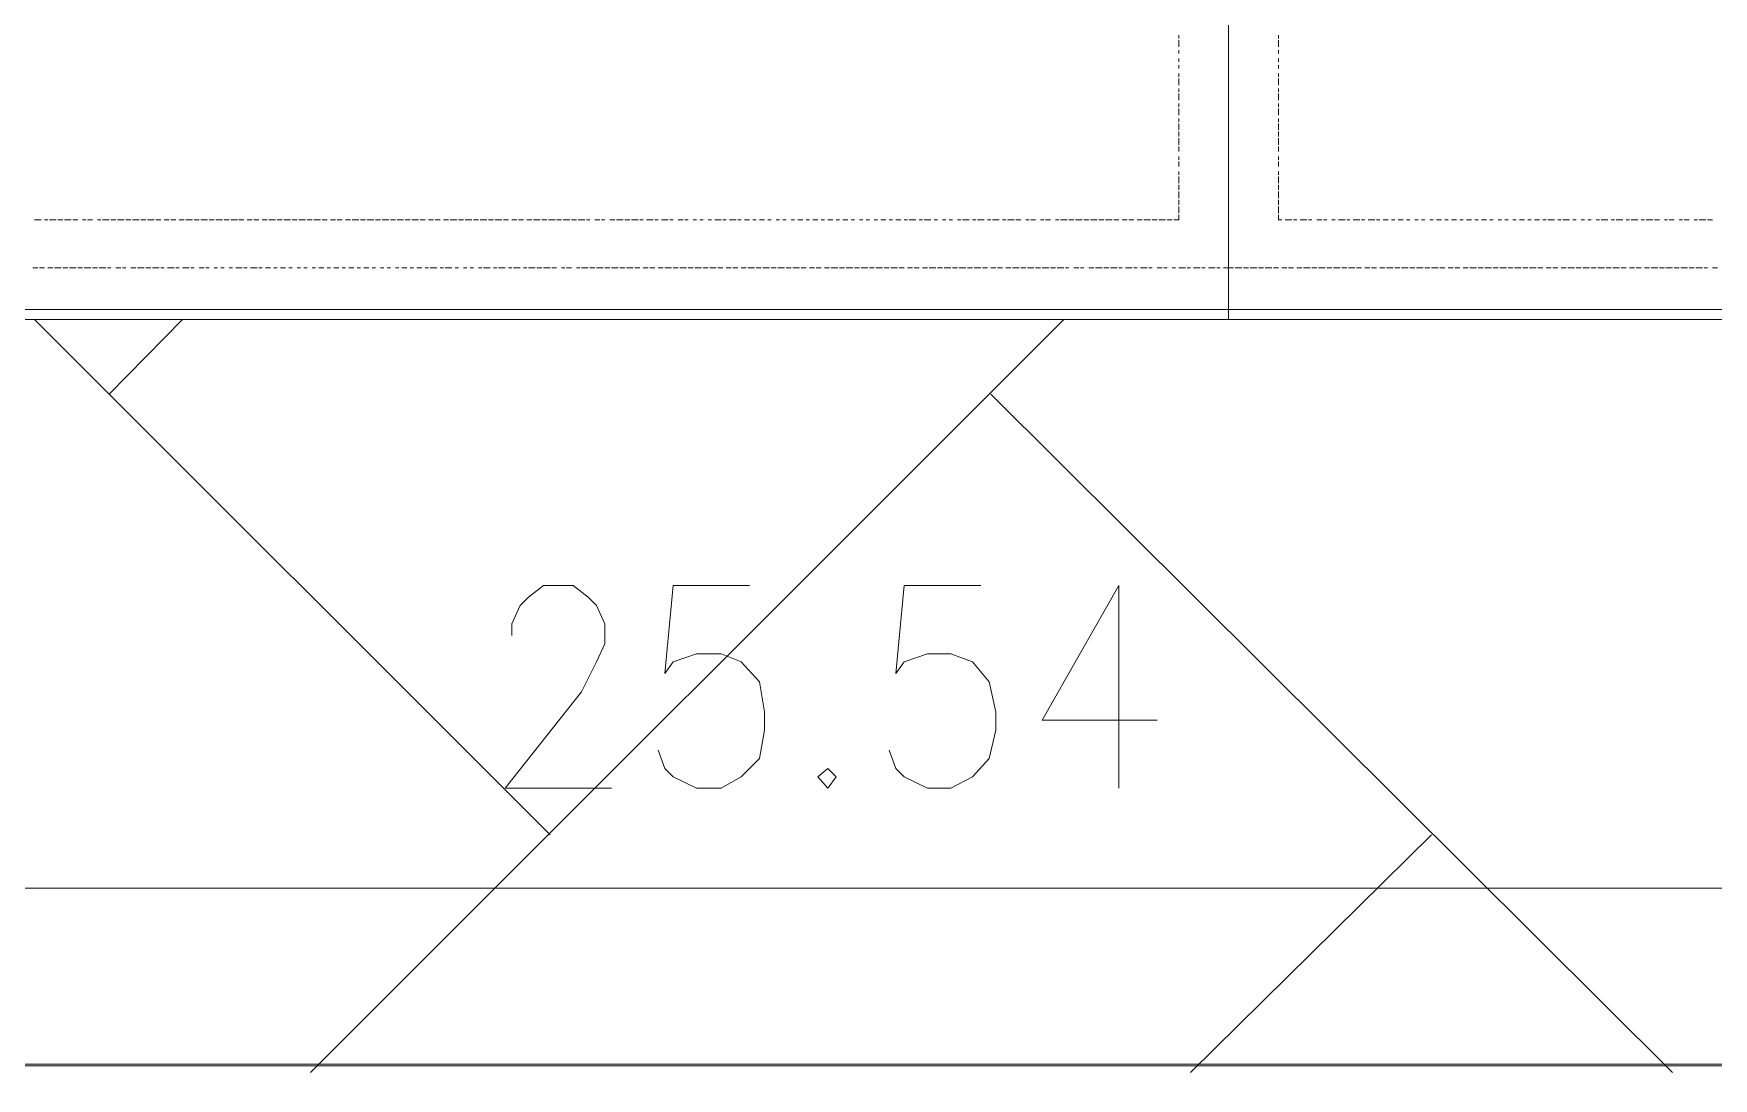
# Model space of a CAD drawing. Header units: millimetres. Extents: x 2928 to 3112, y 1220 to 1280.
# Drawn here: x 2969.364 to 2971.048, y 1264.538 to 1265.586 of the extents above; entities that cross this region are included whole.
import ezdxf

# ---------------------------------------------------------------- set-up
doc = ezdxf.new("R2010")
doc.units = ezdxf.units.MM

msp = doc.modelspace()

# ---------------------------------------------------------------- linework, layer by layer
at = {"color": 7, "linetype": 'Continuous', "lineweight": 20, "true_color": 0x000007}
for points in [[(2970.56174, 1265.75397), (2968.54671, 1265.75397), (2968.54671, 1265.29896), (2970.56174, 1265.29896)], [(2972.57843, 1265.75397), (2970.56174, 1265.75397), (2970.56174, 1265.29896), (2972.57843, 1265.29896)], [(2970.16006, 1264.84896), (2970.15006, 1264.84062), (2970.16006, 1264.82896), (2970.1684, 1264.84062)]]:
    msp.add_lwpolyline(points, close=True, dxfattribs=at)
at = {"color": 252, "linetype": 'Continuous', "lineweight": 13, "true_color": 0x989898}
for points in [[(2970.51173, 1265.58064), (2970.51173, 1265.58397), (2970.51173, 1265.58397)], [(2970.61174, 1265.58397), (2970.61174, 1265.58064), (2970.61174, 1265.58064)], [(2970.51173, 1265.5723), (2970.51173, 1265.57897), (2970.51173, 1265.57897)], [(2970.51173, 1265.56564), (2970.51173, 1265.56897), (2970.51173, 1265.56897)], [(2970.61174, 1265.57897), (2970.61174, 1265.5723), (2970.61174, 1265.5723)], [(2970.61174, 1265.56897), (2970.61174, 1265.56564), (2970.61174, 1265.56564)], [(2970.51173, 1265.5573), (2970.51173, 1265.56063), (2970.51173, 1265.56063)], [(2970.51173, 1265.55063), (2970.51173, 1265.55397), (2970.51173, 1265.55397)], [(2970.61174, 1265.56063), (2970.61174, 1265.5573), (2970.61174, 1265.5573)], [(2970.61174, 1265.55397), (2970.61174, 1265.55063), (2970.61174, 1265.55063)], [(2970.51173, 1265.5423), (2970.51173, 1265.54563), (2970.51173, 1265.54563)], [(2970.51173, 1265.53397), (2970.51173, 1265.54063), (2970.51173, 1265.54063)], [(2970.61174, 1265.54563), (2970.61174, 1265.5423), (2970.61174, 1265.5423)], [(2970.61174, 1265.54063), (2970.61174, 1265.53397), (2970.61174, 1265.53397)], [(2970.51173, 1265.5273), (2970.51173, 1265.53063), (2970.51173, 1265.53063)], [(2970.51173, 1265.51897), (2970.51173, 1265.52563), (2970.51173, 1265.52563)], [(2970.51173, 1265.5123), (2970.51173, 1265.51563), (2970.51173, 1265.51563)], [(2970.61174, 1265.53063), (2970.61174, 1265.5273), (2970.61174, 1265.5273)], [(2970.61174, 1265.52563), (2970.61174, 1265.51897), (2970.61174, 1265.51897)], [(2970.61174, 1265.51563), (2970.61174, 1265.5123), (2970.61174, 1265.5123)], [(2970.51173, 1265.50397), (2970.51173, 1265.51063), (2970.51173, 1265.51063)], [(2970.51173, 1265.4973), (2970.51173, 1265.50063), (2970.51173, 1265.50063)], [(2970.61174, 1265.51063), (2970.61174, 1265.50397), (2970.61174, 1265.50397)], [(2970.61174, 1265.50063), (2970.61174, 1265.4973), (2970.61174, 1265.4973)], [(2970.51173, 1265.48897), (2970.51173, 1265.49563), (2970.51173, 1265.49563)], [(2970.51173, 1265.4823), (2970.51173, 1265.4873), (2970.51173, 1265.4873)], [(2970.61174, 1265.49563), (2970.61174, 1265.48897), (2970.61174, 1265.48897)], [(2970.61174, 1265.4873), (2970.61174, 1265.4823), (2970.61174, 1265.4823)], [(2970.51173, 1265.47397), (2970.51173, 1265.48063), (2970.51173, 1265.48063)], [(2970.51173, 1265.4673), (2970.51173, 1265.4723), (2970.51173, 1265.4723)], [(2970.61174, 1265.48063), (2970.61174, 1265.47397), (2970.61174, 1265.47397)], [(2970.61174, 1265.4723), (2970.61174, 1265.4673), (2970.61174, 1265.4673)], [(2970.51173, 1265.45897), (2970.51173, 1265.4623), (2970.51173, 1265.4623)], [(2970.51173, 1265.4523), (2970.51173, 1265.4573), (2970.51173, 1265.4573)], [(2970.51173, 1265.44397), (2970.51173, 1265.4473), (2970.51173, 1265.4473)], [(2970.61174, 1265.4623), (2970.61174, 1265.45897), (2970.61174, 1265.45897)], [(2970.61174, 1265.4573), (2970.61174, 1265.4523), (2970.61174, 1265.4523)], [(2970.61174, 1265.4473), (2970.61174, 1265.44397), (2970.61174, 1265.44397)], [(2970.51173, 1265.43563), (2970.51173, 1265.4423), (2970.51173, 1265.4423)], [(2970.51173, 1265.42897), (2970.51173, 1265.43397), (2970.51173, 1265.43397)], [(2970.61174, 1265.4423), (2970.61174, 1265.43563), (2970.61174, 1265.43563)], [(2970.61174, 1265.43397), (2970.61174, 1265.42897), (2970.61174, 1265.42897)], [(2970.51173, 1265.42063), (2970.51173, 1265.4273), (2970.51173, 1265.4273)], [(2970.51173, 1265.41397), (2970.51173, 1265.41897), (2970.51173, 1265.41897)], [(2970.61174, 1265.4273), (2970.61174, 1265.42063), (2970.61174, 1265.42063)], [(2970.61174, 1265.41897), (2970.61174, 1265.41397), (2970.61174, 1265.41397)], [(2969.36505, 1265.39897), (2969.37172, 1265.39897), (2969.37172, 1265.39897)], [(2969.37505, 1265.39897), (2969.37838, 1265.39897), (2969.37838, 1265.39897)], [(2969.38005, 1265.39897), (2969.38672, 1265.39897), (2969.38672, 1265.39897)], [(2969.38838, 1265.39897), (2969.39338, 1265.39897), (2969.39338, 1265.39897)], [(2969.39505, 1265.39897), (2969.40172, 1265.39897), (2969.40172, 1265.39897)], [(2969.40339, 1265.39897), (2969.40839, 1265.39897), (2969.40839, 1265.39897)], [(2969.41339, 1265.39897), (2969.41672, 1265.39897), (2969.41672, 1265.39897)], [(2969.41839, 1265.39897), (2969.42339, 1265.39897), (2969.42339, 1265.39897)], [(2969.42839, 1265.39897), (2969.43172, 1265.39897), (2969.43172, 1265.39897)], [(2969.43339, 1265.39897), (2969.44005, 1265.39897), (2969.44005, 1265.39897)], [(2969.44172, 1265.39897), (2969.44672, 1265.39897), (2969.44672, 1265.39897)], [(2969.44839, 1265.39897), (2969.45505, 1265.39897), (2969.45505, 1265.39897)], [(2969.45672, 1265.39897), (2969.46172, 1265.39897), (2969.46172, 1265.39897)], [(2969.46339, 1265.39897), (2969.47005, 1265.39897), (2969.47005, 1265.39897)], [(2969.47172, 1265.39897), (2969.47672, 1265.39897), (2969.47672, 1265.39897)], [(2969.47839, 1265.39897), (2969.48505, 1265.39897), (2969.48505, 1265.39897)], [(2969.48672, 1265.39897), (2969.49172, 1265.39897), (2969.49172, 1265.39897)], [(2969.49505, 1265.39897), (2969.50005, 1265.39897), (2969.50005, 1265.39897)], [(2969.50172, 1265.39897), (2969.50672, 1265.39897), (2969.50672, 1265.39897)], [(2969.51005, 1265.39897), (2969.51505, 1265.39897), (2969.51505, 1265.39897)], [(2969.51672, 1265.39897), (2969.52339, 1265.39897), (2969.52339, 1265.39897)], [(2969.52505, 1265.39897), (2969.53005, 1265.39897), (2969.53005, 1265.39897)], [(2969.53172, 1265.39897), (2969.53839, 1265.39897), (2969.53839, 1265.39897)], [(2969.54005, 1265.39897), (2969.54505, 1265.39897), (2969.54505, 1265.39897)], [(2969.54672, 1265.39897), (2969.55339, 1265.39897), (2969.55339, 1265.39897)], [(2969.55505, 1265.39897), (2969.56005, 1265.39897), (2969.56005, 1265.39897)], [(2969.56172, 1265.39897), (2969.56839, 1265.39897), (2969.56839, 1265.39897)], [(2969.57005, 1265.39897), (2969.57505, 1265.39897), (2969.57505, 1265.39897)], [(2969.57839, 1265.39897), (2969.58339, 1265.39897), (2969.58339, 1265.39897)], [(2969.58505, 1265.39897), (2969.59005, 1265.39897), (2969.59005, 1265.39897)], [(2969.59339, 1265.39897), (2969.59839, 1265.39897), (2969.59839, 1265.39897)], [(2969.60005, 1265.39897), (2969.60672, 1265.39897), (2969.60672, 1265.39897)], [(2969.60839, 1265.39897), (2969.61339, 1265.39897), (2969.61339, 1265.39897)], [(2969.61505, 1265.39897), (2969.62172, 1265.39897), (2969.62172, 1265.39897)], [(2969.62339, 1265.39897), (2969.62839, 1265.39897), (2969.62839, 1265.39897)], [(2969.63006, 1265.39897), (2969.63672, 1265.39897), (2969.63672, 1265.39897)], [(2969.63839, 1265.39897), (2969.64339, 1265.39897), (2969.64339, 1265.39897)], [(2969.64506, 1265.39897), (2969.65172, 1265.39897), (2969.65172, 1265.39897)], [(2969.65339, 1265.39897), (2969.65839, 1265.39897), (2969.65839, 1265.39897)], [(2969.66172, 1265.39897), (2969.66672, 1265.39897), (2969.66672, 1265.39897)], [(2969.66839, 1265.39897), (2969.67339, 1265.39897), (2969.67339, 1265.39897)], [(2969.67672, 1265.39897), (2969.68172, 1265.39897), (2969.68172, 1265.39897)], [(2969.68339, 1265.39897), (2969.69006, 1265.39897), (2969.69006, 1265.39897)], [(2969.69172, 1265.39897), (2969.69672, 1265.39897), (2969.69672, 1265.39897)], [(2969.69839, 1265.39897), (2969.70506, 1265.39897), (2969.70506, 1265.39897)], [(2969.70672, 1265.39897), (2969.71172, 1265.39897), (2969.71172, 1265.39897)], [(2969.71339, 1265.39897), (2969.72006, 1265.39897), (2969.72006, 1265.39897)], [(2969.72172, 1265.39897), (2969.72672, 1265.39897), (2969.72672, 1265.39897)], [(2969.72839, 1265.39897), (2969.73506, 1265.39897), (2969.73506, 1265.39897)], [(2969.73672, 1265.39897), (2969.74172, 1265.39897), (2969.74172, 1265.39897)], [(2969.74339, 1265.39897), (2969.75006, 1265.39897), (2969.75006, 1265.39897)], [(2969.75172, 1265.39897), (2969.75672, 1265.39897), (2969.75672, 1265.39897)], [(2969.76006, 1265.39897), (2969.76506, 1265.39897), (2969.76506, 1265.39897)], [(2969.76672, 1265.39897), (2969.77172, 1265.39897), (2969.77172, 1265.39897)], [(2969.77506, 1265.39897), (2969.78006, 1265.39897), (2969.78006, 1265.39897)], [(2969.78172, 1265.39897), (2969.78839, 1265.39897), (2969.78839, 1265.39897)], [(2969.79006, 1265.39897), (2969.79506, 1265.39897), (2969.79506, 1265.39897)], [(2969.79672, 1265.39897), (2969.80339, 1265.39897), (2969.80339, 1265.39897)], [(2969.80506, 1265.39897), (2969.81006, 1265.39897), (2969.81006, 1265.39897)], [(2969.81172, 1265.39897), (2969.81839, 1265.39897), (2969.81839, 1265.39897)], [(2969.82006, 1265.39897), (2969.82506, 1265.39897), (2969.82506, 1265.39897)], [(2969.82672, 1265.39897), (2969.83339, 1265.39897), (2969.83339, 1265.39897)], [(2969.83506, 1265.39897), (2969.84006, 1265.39897), (2969.84006, 1265.39897)], [(2969.84339, 1265.39897), (2969.84839, 1265.39897), (2969.84839, 1265.39897)], [(2969.85006, 1265.39897), (2969.85506, 1265.39897), (2969.85506, 1265.39897)], [(2969.85839, 1265.39897), (2969.86339, 1265.39897), (2969.86339, 1265.39897)], [(2969.86506, 1265.39897), (2969.87173, 1265.39897), (2969.87173, 1265.39897)], [(2969.87339, 1265.39897), (2969.87839, 1265.39897), (2969.87839, 1265.39897)], [(2969.88006, 1265.39897), (2969.88673, 1265.39897), (2969.88673, 1265.39897)], [(2969.88839, 1265.39897), (2969.89339, 1265.39897), (2969.89339, 1265.39897)], [(2969.89506, 1265.39897), (2969.90173, 1265.39897), (2969.90173, 1265.39897)], [(2969.90339, 1265.39897), (2969.90839, 1265.39897), (2969.90839, 1265.39897)], [(2969.91006, 1265.39897), (2969.91673, 1265.39897), (2969.91673, 1265.39897)], [(2969.91839, 1265.39897), (2969.92173, 1265.39897), (2969.92173, 1265.39897)], [(2969.92673, 1265.39897), (2969.93173, 1265.39897), (2969.93173, 1265.39897)], [(2969.93339, 1265.39897), (2969.93673, 1265.39897), (2969.93673, 1265.39897)], [(2969.94173, 1265.39897), (2969.94673, 1265.39897), (2969.94673, 1265.39897)], [(2969.94839, 1265.39897), (2969.95506, 1265.39897), (2969.95506, 1265.39897)], [(2969.95673, 1265.39897), (2969.96173, 1265.39897), (2969.96173, 1265.39897)], [(2969.96339, 1265.39897), (2969.97006, 1265.39897), (2969.97006, 1265.39897)], [(2969.97173, 1265.39897), (2969.97506, 1265.39897), (2969.97506, 1265.39897)], [(2969.97839, 1265.39897), (2969.98506, 1265.39897), (2969.98506, 1265.39897)], [(2969.98673, 1265.39897), (2969.99006, 1265.39897), (2969.99006, 1265.39897)], [(2969.99339, 1265.39897), (2970.00006, 1265.39897), (2970.00006, 1265.39897)], [(2970.00173, 1265.39897), (2970.00506, 1265.39897), (2970.00506, 1265.39897)], [(2970.01006, 1265.39897), (2970.01506, 1265.39897), (2970.01506, 1265.39897)], [(2970.01673, 1265.39897), (2970.02006, 1265.39897), (2970.02006, 1265.39897)], [(2970.02506, 1265.39897), (2970.02839, 1265.39897), (2970.02839, 1265.39897)], [(2970.03173, 1265.39897), (2970.03506, 1265.39897), (2970.03506, 1265.39897)], [(2970.04006, 1265.39897), (2970.04339, 1265.39897), (2970.04339, 1265.39897)], [(2970.04673, 1265.39897), (2970.05339, 1265.39897), (2970.05339, 1265.39897)], [(2970.05506, 1265.39897), (2970.05839, 1265.39897), (2970.05839, 1265.39897)], [(2970.06173, 1265.39897), (2970.06839, 1265.39897), (2970.06839, 1265.39897)], [(2970.07006, 1265.39897), (2970.07339, 1265.39897), (2970.07339, 1265.39897)], [(2970.07673, 1265.39897), (2970.08173, 1265.39897), (2970.08173, 1265.39897)], [(2970.08506, 1265.39897), (2970.08839, 1265.39897), (2970.08839, 1265.39897)], [(2970.09173, 1265.39897), (2970.09673, 1265.39897), (2970.09673, 1265.39897)], [(2970.10006, 1265.39897), (2970.1034, 1265.39897), (2970.1034, 1265.39897)], [(2970.1084, 1265.39897), (2970.11173, 1265.39897), (2970.11173, 1265.39897)], [(2970.11506, 1265.39897), (2970.1184, 1265.39897), (2970.1184, 1265.39897)], [(2970.1234, 1265.39897), (2970.12673, 1265.39897), (2970.12673, 1265.39897)], [(2970.13006, 1265.39897), (2970.13506, 1265.39897), (2970.13506, 1265.39897)], [(2970.1384, 1265.39897), (2970.14173, 1265.39897), (2970.14173, 1265.39897)], [(2970.14506, 1265.39897), (2970.15006, 1265.39897), (2970.15006, 1265.39897)], [(2970.1534, 1265.39897), (2970.15673, 1265.39897), (2970.15673, 1265.39897)], [(2970.16006, 1265.39897), (2970.16506, 1265.39897), (2970.16506, 1265.39897)], [(2970.1684, 1265.39897), (2970.17173, 1265.39897), (2970.17173, 1265.39897)], [(2970.17506, 1265.39897), (2970.18006, 1265.39897), (2970.18006, 1265.39897)], [(2970.1834, 1265.39897), (2970.18673, 1265.39897), (2970.18673, 1265.39897)], [(2970.19173, 1265.39897), (2970.19506, 1265.39897), (2970.19506, 1265.39897)], [(2970.1984, 1265.39897), (2970.20173, 1265.39897), (2970.20173, 1265.39897)], [(2970.20673, 1265.39897), (2970.21006, 1265.39897), (2970.21006, 1265.39897)], [(2970.2134, 1265.39897), (2970.2184, 1265.39897), (2970.2184, 1265.39897)], [(2970.22173, 1265.39897), (2970.22506, 1265.39897), (2970.22506, 1265.39897)], [(2970.2284, 1265.39897), (2970.2334, 1265.39897), (2970.2334, 1265.39897)], [(2970.23673, 1265.39897), (2970.24006, 1265.39897), (2970.24006, 1265.39897)], [(2970.24173, 1265.39897), (2970.2484, 1265.39897), (2970.2484, 1265.39897)], [(2970.25173, 1265.39897), (2970.25506, 1265.39897), (2970.25506, 1265.39897)], [(2970.25673, 1265.39897), (2970.2634, 1265.39897), (2970.2634, 1265.39897)], [(2970.26673, 1265.39897), (2970.27006, 1265.39897), (2970.27006, 1265.39897)], [(2970.27506, 1265.39897), (2970.2784, 1265.39897), (2970.2784, 1265.39897)], [(2970.28173, 1265.39897), (2970.28506, 1265.39897), (2970.28506, 1265.39897)], [(2970.29006, 1265.39897), (2970.2934, 1265.39897), (2970.2934, 1265.39897)], [(2970.29506, 1265.39897), (2970.30173, 1265.39897), (2970.30173, 1265.39897)], [(2970.30506, 1265.39897), (2970.3084, 1265.39897), (2970.3084, 1265.39897)], [(2970.31006, 1265.39897), (2970.31673, 1265.39897), (2970.31673, 1265.39897)], [(2970.32006, 1265.39897), (2970.3234, 1265.39897), (2970.3234, 1265.39897)], [(2970.32506, 1265.39897), (2970.33173, 1265.39897), (2970.33173, 1265.39897)], [(2970.33507, 1265.39897), (2970.3384, 1265.39897), (2970.3384, 1265.39897)], [(2970.34007, 1265.39897), (2970.34673, 1265.39897), (2970.34673, 1265.39897)], [(2970.3484, 1265.39897), (2970.3534, 1265.39897), (2970.3534, 1265.39897)], [(2970.3584, 1265.39897), (2970.36173, 1265.39897), (2970.36173, 1265.39897)], [(2970.3634, 1265.39897), (2970.3684, 1265.39897), (2970.3684, 1265.39897)], [(2970.3734, 1265.39897), (2970.37673, 1265.39897), (2970.37673, 1265.39897)], [(2970.3784, 1265.39897), (2970.3834, 1265.39897), (2970.3834, 1265.39897)], [(2970.3884, 1265.39897), (2970.39173, 1265.39897), (2970.39173, 1265.39897)], [(2970.3934, 1265.39897), (2970.40007, 1265.39897), (2970.40007, 1265.39897)], [(2970.40173, 1265.39897), (2970.40673, 1265.39897), (2970.40673, 1265.39897)], [(2970.4084, 1265.39897), (2970.41507, 1265.39897), (2970.41507, 1265.39897)], [(2970.41673, 1265.39897), (2970.42173, 1265.39897), (2970.42173, 1265.39897)], [(2970.4234, 1265.39897), (2970.43007, 1265.39897), (2970.43007, 1265.39897)], [(2970.43173, 1265.39897), (2970.43673, 1265.39897), (2970.43673, 1265.39897)], [(2970.4384, 1265.39897), (2970.44507, 1265.39897), (2970.44507, 1265.39897)], [(2970.44673, 1265.39897), (2970.45173, 1265.39897), (2970.45173, 1265.39897)], [(2970.45507, 1265.39897), (2970.46007, 1265.39897), (2970.46007, 1265.39897)], [(2970.46173, 1265.39897), (2970.46673, 1265.39897), (2970.46673, 1265.39897)], [(2970.47007, 1265.39897), (2970.47507, 1265.39897), (2970.47507, 1265.39897)], [(2970.47673, 1265.39897), (2970.4834, 1265.39897), (2970.4834, 1265.39897)], [(2970.48507, 1265.39897), (2970.49007, 1265.39897), (2970.49007, 1265.39897)], [(2970.49173, 1265.39897), (2970.4984, 1265.39897), (2970.4984, 1265.39897)], [(2970.50007, 1265.39897), (2970.50507, 1265.39897), (2970.50507, 1265.39897)], [(2970.50673, 1265.39897), (2970.51173, 1265.39897), (2970.51173, 1265.40397)], [(2970.51173, 1265.40563), (2970.51173, 1265.4123), (2970.51173, 1265.4123)], [(2970.61174, 1265.4123), (2970.61174, 1265.40563), (2970.61174, 1265.40563)], [(2970.61174, 1265.40397), (2970.61174, 1265.39897), (2970.61507, 1265.39897)], [(2970.6184, 1265.39897), (2970.62507, 1265.39897), (2970.62507, 1265.39897)], [(2970.62674, 1265.39897), (2970.63007, 1265.39897), (2970.63007, 1265.39897)], [(2970.6334, 1265.39897), (2970.64007, 1265.39897), (2970.64007, 1265.39897)], [(2970.64174, 1265.39897), (2970.64507, 1265.39897), (2970.64507, 1265.39897)], [(2970.65007, 1265.39897), (2970.65507, 1265.39897), (2970.65507, 1265.39897)], [(2970.65674, 1265.39897), (2970.66007, 1265.39897), (2970.66007, 1265.39897)], [(2970.66507, 1265.39897), (2970.6684, 1265.39897), (2970.6684, 1265.39897)], [(2970.67174, 1265.39897), (2970.6784, 1265.39897), (2970.6784, 1265.39897)], [(2970.68007, 1265.39897), (2970.6834, 1265.39897), (2970.6834, 1265.39897)], [(2970.68674, 1265.39897), (2970.6934, 1265.39897), (2970.6934, 1265.39897)], [(2970.69507, 1265.39897), (2970.6984, 1265.39897), (2970.6984, 1265.39897)], [(2970.70174, 1265.39897), (2970.7084, 1265.39897), (2970.7084, 1265.39897)], [(2970.71007, 1265.39897), (2970.7134, 1265.39897), (2970.7134, 1265.39897)], [(2970.71674, 1265.39897), (2970.72174, 1265.39897), (2970.72174, 1265.39897)], [(2970.72507, 1265.39897), (2970.7284, 1265.39897), (2970.7284, 1265.39897)], [(2970.73174, 1265.39897), (2970.73674, 1265.39897), (2970.73674, 1265.39897)], [(2970.74007, 1265.39897), (2970.7434, 1265.39897), (2970.7434, 1265.39897)], [(2970.7484, 1265.39897), (2970.75174, 1265.39897), (2970.75174, 1265.39897)], [(2970.75507, 1265.39897), (2970.7584, 1265.39897), (2970.7584, 1265.39897)], [(2970.7634, 1265.39897), (2970.76674, 1265.39897), (2970.76674, 1265.39897)], [(2970.77007, 1265.39897), (2970.77507, 1265.39897), (2970.77507, 1265.39897)], [(2970.7784, 1265.39897), (2970.78174, 1265.39897), (2970.78174, 1265.39897)], [(2970.78507, 1265.39897), (2970.79007, 1265.39897), (2970.79007, 1265.39897)], [(2970.7934, 1265.39897), (2970.79674, 1265.39897), (2970.79674, 1265.39897)], [(2970.80007, 1265.39897), (2970.80507, 1265.39897), (2970.80507, 1265.39897)], [(2970.80841, 1265.39897), (2970.81174, 1265.39897), (2970.81174, 1265.39897)], [(2970.81507, 1265.39897), (2970.82007, 1265.39897), (2970.82007, 1265.39897)], [(2970.82341, 1265.39897), (2970.82674, 1265.39897), (2970.82674, 1265.39897)], [(2970.83174, 1265.39897), (2970.83507, 1265.39897), (2970.83507, 1265.39897)], [(2970.83841, 1265.39897), (2970.84174, 1265.39897), (2970.84174, 1265.39897)], [(2970.84674, 1265.39897), (2970.85007, 1265.39897), (2970.85007, 1265.39897)], [(2970.85341, 1265.39897), (2970.85841, 1265.39897), (2970.85841, 1265.39897)], [(2970.86174, 1265.39897), (2970.86507, 1265.39897), (2970.86507, 1265.39897)], [(2970.86841, 1265.39897), (2970.87341, 1265.39897), (2970.87341, 1265.39897)], [(2970.87674, 1265.39897), (2970.88007, 1265.39897), (2970.88007, 1265.39897)], [(2970.88174, 1265.39897), (2970.88841, 1265.39897), (2970.88841, 1265.39897)], [(2970.89174, 1265.39897), (2970.89507, 1265.39897), (2970.89507, 1265.39897)], [(2970.89674, 1265.39897), (2970.90341, 1265.39897), (2970.90341, 1265.39897)], [(2970.90674, 1265.39897), (2970.91007, 1265.39897), (2970.91007, 1265.39897)], [(2970.91507, 1265.39897), (2970.91841, 1265.39897), (2970.91841, 1265.39897)], [(2970.92174, 1265.39897), (2970.92507, 1265.39897), (2970.92507, 1265.39897)], [(2970.93007, 1265.39897), (2970.93341, 1265.39897), (2970.93341, 1265.39897)], [(2970.93507, 1265.39897), (2970.94174, 1265.39897), (2970.94174, 1265.39897)], [(2970.94507, 1265.39897), (2970.94841, 1265.39897), (2970.94841, 1265.39897)], [(2970.95007, 1265.39897), (2970.95674, 1265.39897), (2970.95674, 1265.39897)], [(2970.96007, 1265.39897), (2970.96341, 1265.39897), (2970.96341, 1265.39897)], [(2970.96507, 1265.39897), (2970.97174, 1265.39897), (2970.97174, 1265.39897)], [(2970.97507, 1265.39897), (2970.97841, 1265.39897), (2970.97841, 1265.39897)], [(2970.98007, 1265.39897), (2970.98674, 1265.39897), (2970.98674, 1265.39897)], [(2970.98841, 1265.39897), (2970.99341, 1265.39897), (2970.99341, 1265.39897)], [(2970.99841, 1265.39897), (2971.00174, 1265.39897), (2971.00174, 1265.39897)], [(2971.00341, 1265.39897), (2971.00841, 1265.39897), (2971.00841, 1265.39897)], [(2971.01341, 1265.39897), (2971.01674, 1265.39897), (2971.01674, 1265.39897)], [(2971.01841, 1265.39897), (2971.02341, 1265.39897), (2971.02341, 1265.39897)], [(2971.02841, 1265.39897), (2971.03174, 1265.39897), (2971.03174, 1265.39897)], [(2971.03341, 1265.39897), (2971.04008, 1265.39897), (2971.04008, 1265.39897)], [(2971.04174, 1265.39897), (2971.04674, 1265.39897), (2971.04674, 1265.39897)], [(2969.36338, 1265.35063), (2969.36838, 1265.35063), (2969.36838, 1265.35063)], [(2969.37005, 1265.35063), (2969.37505, 1265.35063), (2969.37505, 1265.35063)], [(2969.37838, 1265.35063), (2969.38338, 1265.35063), (2969.38338, 1265.35063)], [(2969.38505, 1265.35063), (2969.39172, 1265.35063), (2969.39172, 1265.35063)], [(2969.39338, 1265.35063), (2969.39839, 1265.35063), (2969.39839, 1265.35063)], [(2969.40005, 1265.35063), (2969.40672, 1265.35063), (2969.40672, 1265.35063)], [(2969.40839, 1265.35063), (2969.41339, 1265.35063), (2969.41339, 1265.35063)], [(2969.41505, 1265.35063), (2969.42172, 1265.35063), (2969.42172, 1265.35063)], [(2969.42339, 1265.35063), (2969.42839, 1265.35063), (2969.42839, 1265.35063)], [(2969.43005, 1265.35063), (2969.43672, 1265.35063), (2969.43672, 1265.35063)], [(2969.43839, 1265.35063), (2969.44172, 1265.35063), (2969.44172, 1265.35063)], [(2969.44672, 1265.35063), (2969.45172, 1265.35063), (2969.45172, 1265.35063)], [(2969.45339, 1265.35063), (2969.45672, 1265.35063), (2969.45672, 1265.35063)], [(2969.46172, 1265.35063), (2969.46672, 1265.35063), (2969.46672, 1265.35063)], [(2969.46839, 1265.35063), (2969.47505, 1265.35063), (2969.47505, 1265.35063)], [(2969.47672, 1265.35063), (2969.48172, 1265.35063), (2969.48172, 1265.35063)], [(2969.48339, 1265.35063), (2969.49005, 1265.35063), (2969.49005, 1265.35063)], [(2969.49172, 1265.35063), (2969.49505, 1265.35063), (2969.49505, 1265.35063)], [(2969.49839, 1265.35063), (2969.50505, 1265.35063), (2969.50505, 1265.35063)], [(2969.50672, 1265.35063), (2969.51005, 1265.35063), (2969.51005, 1265.35063)], [(2969.51339, 1265.35063), (2969.52005, 1265.35063), (2969.52005, 1265.35063)], [(2969.52172, 1265.35063), (2969.52505, 1265.35063), (2969.52505, 1265.35063)], [(2969.53005, 1265.35063), (2969.53505, 1265.35063), (2969.53505, 1265.35063)], [(2969.53672, 1265.35063), (2969.54005, 1265.35063), (2969.54005, 1265.35063)], [(2969.54505, 1265.35063), (2969.54839, 1265.35063), (2969.54839, 1265.35063)], [(2969.55172, 1265.35063), (2969.55505, 1265.35063), (2969.55505, 1265.35063)], [(2969.56005, 1265.35063), (2969.56339, 1265.35063), (2969.56339, 1265.35063)], [(2969.56672, 1265.35063), (2969.57339, 1265.35063), (2969.57339, 1265.35063)], [(2969.57505, 1265.35063), (2969.57839, 1265.35063), (2969.57839, 1265.35063)], [(2969.58172, 1265.35063), (2969.58839, 1265.35063), (2969.58839, 1265.35063)], [(2969.59005, 1265.35063), (2969.59339, 1265.35063), (2969.59339, 1265.35063)], [(2969.59672, 1265.35063), (2969.60172, 1265.35063), (2969.60172, 1265.35063)], [(2969.60505, 1265.35063), (2969.60839, 1265.35063), (2969.60839, 1265.35063)], [(2969.61172, 1265.35063), (2969.61672, 1265.35063), (2969.61672, 1265.35063)], [(2969.62005, 1265.35063), (2969.62339, 1265.35063), (2969.62339, 1265.35063)], [(2969.62839, 1265.35063), (2969.63172, 1265.35063), (2969.63172, 1265.35063)], [(2969.63506, 1265.35063), (2969.63839, 1265.35063), (2969.63839, 1265.35063)], [(2969.64339, 1265.35063), (2969.64672, 1265.35063), (2969.64672, 1265.35063)], [(2969.65006, 1265.35063), (2969.65506, 1265.35063), (2969.65506, 1265.35063)], [(2969.65839, 1265.35063), (2969.66172, 1265.35063), (2969.66172, 1265.35063)], [(2969.66506, 1265.35063), (2969.67006, 1265.35063), (2969.67006, 1265.35063)], [(2969.67339, 1265.35063), (2969.67672, 1265.35063), (2969.67672, 1265.35063)], [(2969.68006, 1265.35063), (2969.68506, 1265.35063), (2969.68506, 1265.35063)], [(2969.68839, 1265.35063), (2969.69172, 1265.35063), (2969.69172, 1265.35063)], [(2969.69506, 1265.35063), (2969.70006, 1265.35063), (2969.70006, 1265.35063)], [(2969.70339, 1265.35063), (2969.70672, 1265.35063), (2969.70672, 1265.35063)], [(2969.71172, 1265.35063), (2969.71506, 1265.35063), (2969.71506, 1265.35063)], [(2969.71839, 1265.35063), (2969.72172, 1265.35063), (2969.72172, 1265.35063)], [(2969.72672, 1265.35063), (2969.73006, 1265.35063), (2969.73006, 1265.35063)], [(2969.73339, 1265.35063), (2969.73839, 1265.35063), (2969.73839, 1265.35063)], [(2969.74172, 1265.35063), (2969.74506, 1265.35063), (2969.74506, 1265.35063)], [(2969.74839, 1265.35063), (2969.75339, 1265.35063), (2969.75339, 1265.35063)], [(2969.75672, 1265.35063), (2969.76006, 1265.35063), (2969.76006, 1265.35063)], [(2969.76172, 1265.35063), (2969.76839, 1265.35063), (2969.76839, 1265.35063)], [(2969.77172, 1265.35063), (2969.77506, 1265.35063), (2969.77506, 1265.35063)], [(2969.77672, 1265.35063), (2969.78339, 1265.35063), (2969.78339, 1265.35063)], [(2969.78672, 1265.35063), (2969.79006, 1265.35063), (2969.79006, 1265.35063)], [(2969.79506, 1265.35063), (2969.79839, 1265.35063), (2969.79839, 1265.35063)], [(2969.80172, 1265.35063), (2969.80506, 1265.35063), (2969.80506, 1265.35063)], [(2969.81006, 1265.35063), (2969.81339, 1265.35063), (2969.81339, 1265.35063)], [(2969.81506, 1265.35063), (2969.82172, 1265.35063), (2969.82172, 1265.35063)], [(2969.82506, 1265.35063), (2969.82839, 1265.35063), (2969.82839, 1265.35063)], [(2969.83006, 1265.35063), (2969.83672, 1265.35063), (2969.83672, 1265.35063)], [(2969.84006, 1265.35063), (2969.84339, 1265.35063), (2969.84339, 1265.35063)], [(2969.84506, 1265.35063), (2969.85172, 1265.35063), (2969.85172, 1265.35063)], [(2969.85506, 1265.35063), (2969.85839, 1265.35063), (2969.85839, 1265.35063)], [(2969.86006, 1265.35063), (2969.86673, 1265.35063), (2969.86673, 1265.35063)], [(2969.86839, 1265.35063), (2969.87339, 1265.35063), (2969.87339, 1265.35063)], [(2969.87506, 1265.35063), (2969.88173, 1265.35063), (2969.88173, 1265.35063)], [(2969.88339, 1265.35063), (2969.88839, 1265.35063), (2969.88839, 1265.35063)], [(2969.89339, 1265.35063), (2969.89673, 1265.35063), (2969.89673, 1265.35063)], [(2969.89839, 1265.35063), (2969.90339, 1265.35063), (2969.90339, 1265.35063)], [(2969.90839, 1265.35063), (2969.91173, 1265.35063), (2969.91173, 1265.35063)], [(2969.91339, 1265.35063), (2969.92006, 1265.35063), (2969.92006, 1265.35063)], [(2969.92173, 1265.35063), (2969.92673, 1265.35063), (2969.92673, 1265.35063)], [(2969.92839, 1265.35063), (2969.93506, 1265.35063), (2969.93506, 1265.35063)], [(2969.93673, 1265.35063), (2969.94173, 1265.35063), (2969.94173, 1265.35063)], [(2969.94339, 1265.35063), (2969.95006, 1265.35063), (2969.95006, 1265.35063)], [(2969.95173, 1265.35063), (2969.95673, 1265.35063), (2969.95673, 1265.35063)], [(2969.95839, 1265.35063), (2969.96506, 1265.35063), (2969.96506, 1265.35063)], [(2969.96673, 1265.35063), (2969.97173, 1265.35063), (2969.97173, 1265.35063)], [(2969.97506, 1265.35063), (2969.98006, 1265.35063), (2969.98006, 1265.35063)], [(2969.98173, 1265.35063), (2969.98673, 1265.35063), (2969.98673, 1265.35063)], [(2969.99006, 1265.35063), (2969.99506, 1265.35063), (2969.99506, 1265.35063)], [(2969.99673, 1265.35063), (2970.00339, 1265.35063), (2970.00339, 1265.35063)], [(2970.00506, 1265.35063), (2970.01006, 1265.35063), (2970.01006, 1265.35063)], [(2970.01173, 1265.35063), (2970.01839, 1265.35063), (2970.01839, 1265.35063)], [(2970.02006, 1265.35063), (2970.02506, 1265.35063), (2970.02506, 1265.35063)], [(2970.02673, 1265.35063), (2970.03339, 1265.35063), (2970.03339, 1265.35063)], [(2970.03506, 1265.35063), (2970.04006, 1265.35063), (2970.04006, 1265.35063)], [(2970.04173, 1265.35063), (2970.04839, 1265.35063), (2970.04839, 1265.35063)], [(2970.05006, 1265.35063), (2970.05506, 1265.35063), (2970.05506, 1265.35063)], [(2970.05839, 1265.35063), (2970.06339, 1265.35063), (2970.06339, 1265.35063)], [(2970.06506, 1265.35063), (2970.07006, 1265.35063), (2970.07006, 1265.35063)], [(2970.07339, 1265.35063), (2970.07839, 1265.35063), (2970.07839, 1265.35063)], [(2970.08006, 1265.35063), (2970.08673, 1265.35063), (2970.08673, 1265.35063)], [(2970.08839, 1265.35063), (2970.09339, 1265.35063), (2970.09339, 1265.35063)], [(2970.09506, 1265.35063), (2970.10173, 1265.35063), (2970.10173, 1265.35063)], [(2970.1034, 1265.35063), (2970.1084, 1265.35063), (2970.1084, 1265.35063)], [(2970.11006, 1265.35063), (2970.11673, 1265.35063), (2970.11673, 1265.35063)], [(2970.1184, 1265.35063), (2970.1234, 1265.35063), (2970.1234, 1265.35063)], [(2970.12506, 1265.35063), (2970.13173, 1265.35063), (2970.13173, 1265.35063)], [(2970.1334, 1265.35063), (2970.1384, 1265.35063), (2970.1384, 1265.35063)], [(2970.14173, 1265.35063), (2970.14673, 1265.35063), (2970.14673, 1265.35063)], [(2970.1484, 1265.35063), (2970.1534, 1265.35063), (2970.1534, 1265.35063)], [(2970.15673, 1265.35063), (2970.16173, 1265.35063), (2970.16173, 1265.35063)], [(2970.1634, 1265.35063), (2970.17006, 1265.35063), (2970.17006, 1265.35063)], [(2970.17173, 1265.35063), (2970.17673, 1265.35063), (2970.17673, 1265.35063)], [(2970.1784, 1265.35063), (2970.18506, 1265.35063), (2970.18506, 1265.35063)], [(2970.18673, 1265.35063), (2970.19173, 1265.35063), (2970.19173, 1265.35063)], [(2970.1934, 1265.35063), (2970.20006, 1265.35063), (2970.20006, 1265.35063)], [(2970.20173, 1265.35063), (2970.20673, 1265.35063), (2970.20673, 1265.35063)], [(2970.2084, 1265.35063), (2970.21506, 1265.35063), (2970.21506, 1265.35063)], [(2970.21673, 1265.35063), (2970.22173, 1265.35063), (2970.22173, 1265.35063)], [(2970.2234, 1265.35063), (2970.23006, 1265.35063), (2970.23006, 1265.35063)], [(2970.23173, 1265.35063), (2970.23673, 1265.35063), (2970.23673, 1265.35063)], [(2970.24006, 1265.35063), (2970.24506, 1265.35063), (2970.24506, 1265.35063)], [(2970.24673, 1265.35063), (2970.25173, 1265.35063), (2970.25173, 1265.35063)], [(2970.25506, 1265.35063), (2970.26006, 1265.35063), (2970.26006, 1265.35063)], [(2970.26173, 1265.35063), (2970.2684, 1265.35063), (2970.2684, 1265.35063)], [(2970.27006, 1265.35063), (2970.27506, 1265.35063), (2970.27506, 1265.35063)], [(2970.27673, 1265.35063), (2970.2834, 1265.35063), (2970.2834, 1265.35063)], [(2970.28506, 1265.35063), (2970.29006, 1265.35063), (2970.29006, 1265.35063)], [(2970.29173, 1265.35063), (2970.2984, 1265.35063), (2970.2984, 1265.35063)], [(2970.30006, 1265.35063), (2970.30506, 1265.35063), (2970.30506, 1265.35063)], [(2970.30673, 1265.35063), (2970.3134, 1265.35063), (2970.3134, 1265.35063)], [(2970.31506, 1265.35063), (2970.32006, 1265.35063), (2970.32006, 1265.35063)], [(2970.3234, 1265.35063), (2970.3284, 1265.35063), (2970.3284, 1265.35063)], [(2970.33007, 1265.35063), (2970.33507, 1265.35063), (2970.33507, 1265.35063)], [(2970.3384, 1265.35063), (2970.3434, 1265.35063), (2970.3434, 1265.35063)], [(2970.34507, 1265.35063), (2970.35173, 1265.35063), (2970.35173, 1265.35063)], [(2970.3534, 1265.35063), (2970.3584, 1265.35063), (2970.3584, 1265.35063)], [(2970.36007, 1265.35063), (2970.36673, 1265.35063), (2970.36673, 1265.35063)], [(2970.3684, 1265.35063), (2970.3734, 1265.35063), (2970.3734, 1265.35063)], [(2970.37507, 1265.35063), (2970.38173, 1265.35063), (2970.38173, 1265.35063)], [(2970.3834, 1265.35063), (2970.3884, 1265.35063), (2970.3884, 1265.35063)], [(2970.39007, 1265.35063), (2970.39673, 1265.35063), (2970.39673, 1265.35063)], [(2970.3984, 1265.35063), (2970.40173, 1265.35063), (2970.40173, 1265.35063)], [(2970.40673, 1265.35063), (2970.41173, 1265.35063), (2970.41173, 1265.35063)], [(2970.4134, 1265.35063), (2970.41673, 1265.35063), (2970.41673, 1265.35063)], [(2970.42173, 1265.35063), (2970.42673, 1265.35063), (2970.42673, 1265.35063)], [(2970.4284, 1265.35063), (2970.43507, 1265.35063), (2970.43507, 1265.35063)], [(2970.43673, 1265.35063), (2970.44173, 1265.35063), (2970.44173, 1265.35063)], [(2970.4434, 1265.35063), (2970.45007, 1265.35063), (2970.45007, 1265.35063)], [(2970.45173, 1265.35063), (2970.45507, 1265.35063), (2970.45507, 1265.35063)], [(2970.4584, 1265.35063), (2970.46507, 1265.35063), (2970.46507, 1265.35063)], [(2970.46673, 1265.35063), (2970.47007, 1265.35063), (2970.47007, 1265.35063)], [(2970.4734, 1265.35063), (2970.48007, 1265.35063), (2970.48007, 1265.35063)], [(2970.48173, 1265.35063), (2970.48507, 1265.35063), (2970.48507, 1265.35063)], [(2970.49007, 1265.35063), (2970.49507, 1265.35063), (2970.49507, 1265.35063)], [(2970.49673, 1265.35063), (2970.50007, 1265.35063), (2970.50007, 1265.35063)], [(2970.50507, 1265.35063), (2970.5084, 1265.35063), (2970.5084, 1265.35063)], [(2970.51173, 1265.35063), (2970.5184, 1265.35063), (2970.5184, 1265.35063)], [(2970.52007, 1265.35063), (2970.5234, 1265.35063), (2970.5234, 1265.35063)], [(2970.52673, 1265.35063), (2970.5334, 1265.35063), (2970.5334, 1265.35063)], [(2970.53507, 1265.35063), (2970.5384, 1265.35063), (2970.5384, 1265.35063)], [(2970.54173, 1265.35063), (2970.5484, 1265.35063), (2970.5484, 1265.35063)], [(2970.55007, 1265.35063), (2970.5534, 1265.35063), (2970.5534, 1265.35063)], [(2970.55673, 1265.35063), (2970.56174, 1265.35063), (2970.56174, 1265.35063)], [(2970.56174, 1265.35063), (2970.56674, 1265.35063), (2970.56674, 1265.35063)], [(2970.5684, 1265.35063), (2970.57507, 1265.35063), (2970.57507, 1265.35063)], [(2970.57674, 1265.35063), (2970.58174, 1265.35063), (2970.58174, 1265.35063)], [(2970.5834, 1265.35063), (2970.59007, 1265.35063), (2970.59007, 1265.35063)], [(2970.59174, 1265.35063), (2970.59674, 1265.35063), (2970.59674, 1265.35063)], [(2970.5984, 1265.35063), (2970.60507, 1265.35063), (2970.60507, 1265.35063)], [(2970.60674, 1265.35063), (2970.61174, 1265.35063), (2970.61174, 1265.35063)], [(2970.61507, 1265.35063), (2970.62007, 1265.35063), (2970.62007, 1265.35063)], [(2970.62174, 1265.35063), (2970.62674, 1265.35063), (2970.62674, 1265.35063)], [(2970.63007, 1265.35063), (2970.63507, 1265.35063), (2970.63507, 1265.35063)], [(2970.63674, 1265.35063), (2970.6434, 1265.35063), (2970.6434, 1265.35063)], [(2970.64507, 1265.35063), (2970.65007, 1265.35063), (2970.65007, 1265.35063)], [(2970.65174, 1265.35063), (2970.6584, 1265.35063), (2970.6584, 1265.35063)], [(2970.66007, 1265.35063), (2970.66507, 1265.35063), (2970.66507, 1265.35063)], [(2970.66674, 1265.35063), (2970.6734, 1265.35063), (2970.6734, 1265.35063)], [(2970.67507, 1265.35063), (2970.68007, 1265.35063), (2970.68007, 1265.35063)], [(2970.68174, 1265.35063), (2970.6884, 1265.35063), (2970.6884, 1265.35063)], [(2970.69007, 1265.35063), (2970.69507, 1265.35063), (2970.69507, 1265.35063)], [(2970.6984, 1265.35063), (2970.7034, 1265.35063), (2970.7034, 1265.35063)], [(2970.70507, 1265.35063), (2970.71007, 1265.35063), (2970.71007, 1265.35063)], [(2970.7134, 1265.35063), (2970.7184, 1265.35063), (2970.7184, 1265.35063)], [(2970.72007, 1265.35063), (2970.72674, 1265.35063), (2970.72674, 1265.35063)], [(2970.7284, 1265.35063), (2970.7334, 1265.35063), (2970.7334, 1265.35063)], [(2970.73507, 1265.35063), (2970.74174, 1265.35063), (2970.74174, 1265.35063)], [(2970.7434, 1265.35063), (2970.7484, 1265.35063), (2970.7484, 1265.35063)], [(2970.75007, 1265.35063), (2970.75674, 1265.35063), (2970.75674, 1265.35063)], [(2970.7584, 1265.35063), (2970.7634, 1265.35063), (2970.7634, 1265.35063)], [(2970.76507, 1265.35063), (2970.77174, 1265.35063), (2970.77174, 1265.35063)], [(2970.7734, 1265.35063), (2970.7784, 1265.35063), (2970.7784, 1265.35063)], [(2970.78174, 1265.35063), (2970.78674, 1265.35063), (2970.78674, 1265.35063)], [(2970.7884, 1265.35063), (2970.7934, 1265.35063), (2970.7934, 1265.35063)], [(2970.79674, 1265.35063), (2970.80174, 1265.35063), (2970.80174, 1265.35063)], [(2970.80341, 1265.35063), (2970.81007, 1265.35063), (2970.81007, 1265.35063)], [(2970.81174, 1265.35063), (2970.81674, 1265.35063), (2970.81674, 1265.35063)], [(2970.81841, 1265.35063), (2970.82507, 1265.35063), (2970.82507, 1265.35063)], [(2970.82674, 1265.35063), (2970.83174, 1265.35063), (2970.83174, 1265.35063)], [(2970.83341, 1265.35063), (2970.84007, 1265.35063), (2970.84007, 1265.35063)], [(2970.84174, 1265.35063), (2970.84674, 1265.35063), (2970.84674, 1265.35063)], [(2970.84841, 1265.35063), (2970.85507, 1265.35063), (2970.85507, 1265.35063)], [(2970.85674, 1265.35063), (2970.86174, 1265.35063), (2970.86174, 1265.35063)], [(2970.86341, 1265.35063), (2970.87007, 1265.35063), (2970.87007, 1265.35063)], [(2970.87174, 1265.35063), (2970.87674, 1265.35063), (2970.87674, 1265.35063)], [(2970.88007, 1265.35063), (2970.88507, 1265.35063), (2970.88507, 1265.35063)], [(2970.88674, 1265.35063), (2970.89174, 1265.35063), (2970.89174, 1265.35063)], [(2970.89507, 1265.35063), (2970.90007, 1265.35063), (2970.90007, 1265.35063)], [(2970.90174, 1265.35063), (2970.90841, 1265.35063), (2970.90841, 1265.35063)], [(2970.91007, 1265.35063), (2970.91507, 1265.35063), (2970.91507, 1265.35063)], [(2970.91674, 1265.35063), (2970.92341, 1265.35063), (2970.92341, 1265.35063)], [(2970.92507, 1265.35063), (2970.93007, 1265.35063), (2970.93007, 1265.35063)], [(2970.93174, 1265.35063), (2970.93841, 1265.35063), (2970.93841, 1265.35063)], [(2970.94007, 1265.35063), (2970.94507, 1265.35063), (2970.94507, 1265.35063)], [(2970.94674, 1265.35063), (2970.95341, 1265.35063), (2970.95341, 1265.35063)], [(2970.95507, 1265.35063), (2970.96007, 1265.35063), (2970.96007, 1265.35063)], [(2970.96341, 1265.35063), (2970.96841, 1265.35063), (2970.96841, 1265.35063)], [(2970.97007, 1265.35063), (2970.97507, 1265.35063), (2970.97507, 1265.35063)], [(2970.97841, 1265.35063), (2970.98341, 1265.35063), (2970.98341, 1265.35063)], [(2970.98507, 1265.35063), (2970.99174, 1265.35063), (2970.99174, 1265.35063)], [(2970.99341, 1265.35063), (2970.99841, 1265.35063), (2970.99841, 1265.35063)], [(2971.00007, 1265.35063), (2971.00674, 1265.35063), (2971.00674, 1265.35063)], [(2971.00841, 1265.35063), (2971.01341, 1265.35063), (2971.01341, 1265.35063)], [(2971.01507, 1265.35063), (2971.02174, 1265.35063), (2971.02174, 1265.35063)], [(2971.02341, 1265.35063), (2971.02841, 1265.35063), (2971.02841, 1265.35063)], [(2971.03008, 1265.35063), (2971.03674, 1265.35063), (2971.03674, 1265.35063)], [(2971.03841, 1265.35063), (2971.04174, 1265.35063), (2971.04174, 1265.35063)], [(2971.04674, 1265.35063), (2971.05174, 1265.35063), (2971.05174, 1265.35063)]]:
    msp.add_lwpolyline(points, dxfattribs=at)
at = {"color": 253, "linetype": 'Continuous', "lineweight": 5, "true_color": 0x9a9a9a}
for points in [[(2970.56174, 1265.30896), (2968.54671, 1265.30896), (2968.54671, 1265.30896)], [(2972.57843, 1265.30896), (2970.56174, 1265.30896), (2970.56174, 1265.30896)], [(2982.93191, 1264.72896), (2957.39321, 1264.72896), (2957.39321, 1264.72896)]]:
    msp.add_lwpolyline(points, dxfattribs=at)
at = {"color": 9, "linetype": 'Continuous', "lineweight": 13, "true_color": 0xbababa}
for points in [[(2969.88173, 1264.78229), (2969.36505, 1265.29896), (2969.36505, 1265.29896)], [(2969.44005, 1265.22396), (2969.51339, 1265.29896), (2969.51339, 1265.29896)], [(2969.64172, 1264.54395), (2970.39673, 1265.29896), (2970.39673, 1265.29896)], [(2971.00674, 1264.54395), (2970.3234, 1265.22396), (2970.3234, 1265.22396)], [(2970.5234, 1264.54395), (2970.76507, 1264.78229), (2970.76507, 1264.78229)]]:
    msp.add_lwpolyline(points, dxfattribs=at)
at = {"color": 7, "linetype": 'Continuous', "lineweight": 20, "true_color": 0x000007}
for points in [[(2969.84339, 1264.98229), (2969.84339, 1264.99396), (2969.85172, 1265.01229), (2969.86006, 1265.02063), (2969.87506, 1265.03229), (2969.90506, 1265.03229), (2969.92006, 1265.02063), (2969.92839, 1265.01229), (2969.93673, 1264.99396), (2969.93673, 1264.97396), (2969.92839, 1264.95563), (2969.91339, 1264.92563), (2969.83672, 1264.82896), (2969.94339, 1264.82896)], [(2970.08173, 1265.03229), (2970.00506, 1265.03229), (2969.99673, 1264.94396), (2970.00506, 1264.95563), (2970.02839, 1264.96396), (2970.05339, 1264.96396), (2970.07339, 1264.95563), (2970.09173, 1264.93563), (2970.09673, 1264.90563), (2970.09673, 1264.88729), (2970.09173, 1264.85896), (2970.07339, 1264.84062), (2970.05339, 1264.82896), (2970.02839, 1264.82896), (2970.00506, 1264.84062), (2969.99673, 1264.84896), (2969.99006, 1264.86729)], [(2970.3134, 1265.03229), (2970.23673, 1265.03229), (2970.2284, 1264.94396), (2970.23673, 1264.95563), (2970.26006, 1264.96396), (2970.2834, 1264.96396), (2970.30506, 1264.95563), (2970.32173, 1264.93563), (2970.3284, 1264.90563), (2970.3284, 1264.88729), (2970.32173, 1264.85896), (2970.30506, 1264.84062), (2970.2834, 1264.82896), (2970.26006, 1264.82896), (2970.23673, 1264.84062), (2970.2284, 1264.84896), (2970.22173, 1264.86729)], [(2970.45173, 1264.82896), (2970.45173, 1265.03229), (2970.37507, 1264.89729), (2970.49007, 1264.89729)]]:
    msp.add_lwpolyline(points, dxfattribs=at)
at = {"color": 9, "linetype": 'Continuous', "lineweight": 5, "true_color": 0xbababa}
msp.add_lwpolyline([(2938.98795, 1264.55062), (2983.53859, 1264.55062), (2983.53859, 1238.80025)], dxfattribs=at)
at = {"color": 7, "linetype": 'Continuous', "lineweight": 5, "true_color": 0x000007}
msp.add_lwpolyline([(2983.03191, 1264.55229), (2957.29321, 1264.55229), (2957.29321, 1264.55229)], dxfattribs=at)

doc.saveas('drawing.dxf')
